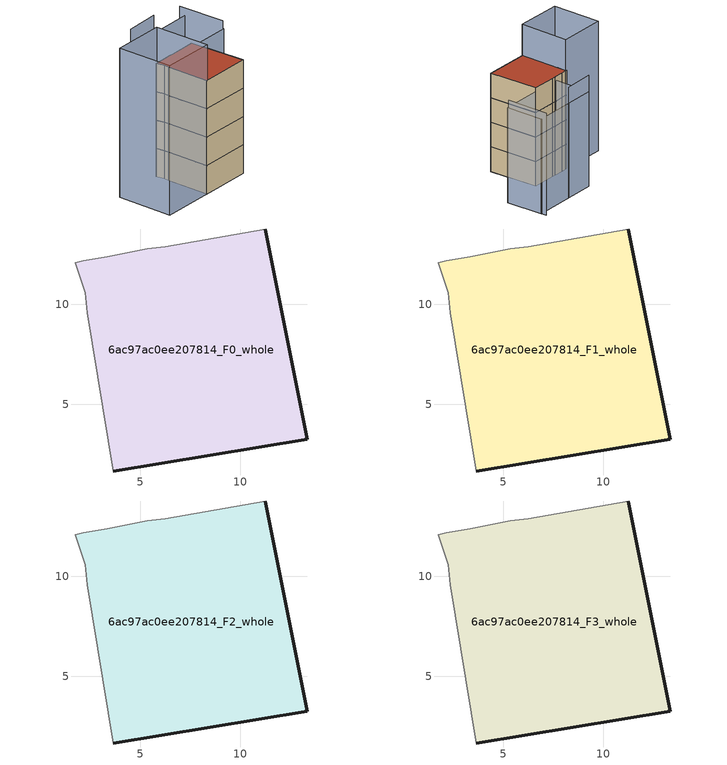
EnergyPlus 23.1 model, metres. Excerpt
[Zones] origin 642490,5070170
6ac97ac0ee207814_F0_whole
 floor ground (EU_floor_Construction): 13.35,3.26 11.26,13.77 6.26,12.88 5.35,12.78 3.35,12.38 2.15,12.17 1.75,12.08 2.25,10.57 2.35,9.57 3.65,1.67 z0
 wall outside (EU_wall_Construction): 11.26,13.77 13.35,3.26 3.65,1.67 z0:5.25
 wall adiabatic (EU_wall_Construction): 3.65,1.67 2.35,9.57 2.25,10.57 1.75,12.08 2.15,12.17 3.35,12.38 5.35,12.78 6.26,12.88 11.26,13.77 z0:5.25
6ac97ac0ee207814_F1_whole
 floor to 6ac97ac0ee207814_F0_whole (EU_floor_Construction): 13.35,3.26 11.26,13.77 6.25,12.88 5.35,12.78 3.35,12.38 2.15,12.17 1.75,12.08 2.25,10.57 2.35,9.57 3.65,1.67 z5.25
 wall outside (EU_wall_Construction): 11.26,13.77 13.35,3.26 3.65,1.67 z5.25:10.5
 wall adiabatic (EU_wall_Construction): 3.65,1.67 2.35,9.57 2.25,10.57 1.75,12.08 2.15,12.17 3.35,12.38 5.35,12.78 6.26,12.88 11.26,13.77 z5.25:10.5
6ac97ac0ee207814_F2_whole
 floor to 6ac97ac0ee207814_F1_whole (EU_floor_Construction): 13.35,3.26 11.26,13.77 6.25,12.88 5.35,12.78 3.35,12.38 2.15,12.17 1.75,12.08 2.25,10.57 2.35,9.57 3.65,1.67 z10.5
 wall outside (EU_wall_Construction): 11.26,13.77 13.35,3.26 3.65,1.67 z10.5:15.75
 wall adiabatic (EU_wall_Construction): 3.65,1.67 2.35,9.57 2.25,10.57 1.75,12.08 2.15,12.17 3.35,12.38 5.35,12.78 6.26,12.88 11.26,13.77 z10.5:15.75
6ac97ac0ee207814_F3_whole
 floor to 6ac97ac0ee207814_F2_whole (EU_floor_Construction): 13.35,3.26 11.26,13.77 6.25,12.88 5.35,12.78 3.35,12.38 2.15,12.17 1.75,12.08 2.25,10.57 2.35,9.57 3.65,1.67 z15.75
 wall outside (EU_wall_Construction): 11.26,13.77 13.35,3.26 3.65,1.67 z15.75:21
 wall adiabatic (EU_wall_Construction): 3.65,1.67 2.35,9.57 2.25,10.57 1.75,12.08 2.15,12.17 3.35,12.38 5.35,12.78 6.26,12.88 11.26,13.77 z15.75:21
 roof outside (EU_roof_Construction): 11.26,13.77 13.35,3.26 3.65,1.67 2.35,9.57 2.25,10.57 1.75,12.08 2.15,12.17 3.35,12.38 5.35,12.78 6.26,12.88 z21
shading: -7.87,10.45 1.99,12.11 / 1.99,12.11 3.75,1.68 / 3.75,1.68 -6.11,0.02 / -6.11,0.02 -7.87,10.45 z0:27.6; -7.21,8.9 -5.76,0.17 z0:20.4; 19.87,15.31 5.15,12.68 / 5.15,12.68 3.74,20.57 / 3.74,20.57 18.46,23.2 / 18.46,23.2 19.87,15.31 z0:20.2; 19.66,15.27 18.08,24.19 z0:21.7; 9.98,21.68 3.73,20.47 z0:23.6
[Building]
EU S2 Campaign: North Axis=0; Terrain=City; Solar Distribution=FullExterior
[Site:Location]
Lyon-Bron: Latitude=45.75; Longitude=5; Time Zone=1; Elevation=198
[SizingPeriod:WeatherFileDays]
AnnualSizingPeriod: Begin Month=1; Begin Day of Month=1; End Month=12; End Day of Month=31; Day of Week for Start Day=Monday; Use Weather File Daylight Saving Period=No; Use Weather File Rain and Snow Indicators=No
[MATERIAL]
EU_InternalMass_Material: Roughness=MediumRough; Thickness=0.1; Conductivity=1; Density=1800; Specific Heat=900; Thermal Absorptance=0.9; Solar Absorptance=0.7; Visible Absorptance=0.7
[MATERIAL:NOMASS] Roughness=MediumRough; Thermal Absorptance=0.9; Solar Absorptance=0.7; Visible Absorptance=0.7
Name | Thermal Resistance
EU_wall_NoMass | 0.87146
EU_roof_NoMass | 0.842276
EU_floor_NoMass | 0.496999
[CONSTRUCTION]
EU_wall_Construction: EU_wall_NoMass
EU_roof_Construction: EU_roof_NoMass
EU_floor_Construction: EU_floor_NoMass
EU_InternalMass_Construction: EU_InternalMass_Material
[ZONE] Type=1; Multiplier=1; Ceiling Height=autocalculate; Floor Area=autocalculate; Part of Total Floor Area=Yes
Name | Volume
6ac97ac0ee207814_F0_whole | 308.888
6ac97ac0ee207814_F1_whole; 6ac97ac0ee207814_F2_whole; 6ac97ac0ee207814_F3_whole | 308.89
[INTERNALMASS] Construction=EU_InternalMass_Construction; Surface Area=102.963
Name | Zone or ZoneList
6ac97ac0ee207814_F0_whole_EU_InternalMass | 6ac97ac0ee207814_F0_whole
6ac97ac0ee207814_F1_whole_EU_InternalMass | 6ac97ac0ee207814_F1_whole
6ac97ac0ee207814_F2_whole_EU_InternalMass | 6ac97ac0ee207814_F2_whole
6ac97ac0ee207814_F3_whole_EU_InternalMass | 6ac97ac0ee207814_F3_whole
[OTHEREQUIPMENT] Fuel Type=Electricity; Design Level Calculation Method=Watts/Area; Power per Zone Floor Area=1; Fraction Latent=0; Fraction Radiant=0; Fraction Lost=0; Carbon Dioxide Generation Rate=0; EndUse Subcategory=EU_Step8_InternalGains
Name | Zone or ZoneList or Space or SpaceList | Schedule
EU_Step8_InternalGain_6ac97ac0ee207814_F0_whole_f000 | 6ac97ac0ee207814_F0_whole | EU_Step8_GainSchedule_6ac97ac0ee207814_F0_whole_f000
EU_Step8_InternalGain_6ac97ac0ee207814_F1_whole_f000 | 6ac97ac0ee207814_F1_whole | EU_Step8_GainSchedule_6ac97ac0ee207814_F1_whole_f000
EU_Step8_InternalGain_6ac97ac0ee207814_F2_whole_f000 | 6ac97ac0ee207814_F2_whole | EU_Step8_GainSchedule_6ac97ac0ee207814_F2_whole_f000
EU_Step8_InternalGain_6ac97ac0ee207814_F3_whole_f000 | 6ac97ac0ee207814_F3_whole | EU_Step8_GainSchedule_6ac97ac0ee207814_F3_whole_f000
[ZONEVENTILATION:DESIGNFLOWRATE] Schedule=EU_AlwaysOn; Design Flow Rate Calculation Method=AirChanges/Hour; Air Changes per Hour=0.425; Ventilation Type=Natural; Fan Pressure Rise=0; Fan Total Efficiency=1; Constant Term Coefficient=1; Temperature Term Coefficient=0; Velocity Term Coefficient=0; Velocity Squared Term Coefficient=0; Minimum Indoor Temperature=-100; Maximum Indoor Temperature=100; Delta Temperature=-100; Minimum Outdoor Temperature=-100; Maximum Outdoor Temperature=100; Maximum Wind Speed=40
Name | Zone or ZoneList or Space or SpaceList
EU_ConstantAir_6ac97ac0ee207814_F0_whole | 6ac97ac0ee207814_F0_whole
EU_ConstantAir_6ac97ac0ee207814_F1_whole | 6ac97ac0ee207814_F1_whole
EU_ConstantAir_6ac97ac0ee207814_F2_whole | 6ac97ac0ee207814_F2_whole
EU_ConstantAir_6ac97ac0ee207814_F3_whole | 6ac97ac0ee207814_F3_whole
[HVACTEMPLATE:THERMOSTAT] Constant Heating Setpoint=20; Constant Cooling Setpoint=50
EU_HeatOnly_6ac97ac0ee207814_F0_whole; EU_HeatOnly_6ac97ac0ee207814_F1_whole; EU_HeatOnly_6ac97ac0ee207814_F2_whole; EU_HeatOnly_6ac97ac0ee207814_F3_whole
[HVACTEMPLATE:ZONE:IDEALLOADSAIRSYSTEM] System Availability Schedule=EU_AlwaysOn; Maximum Heating Supply Air Temperature=50; Minimum Cooling Supply Air Temperature=13; Maximum Heating Supply Air Humidity Ratio=0.0156; Minimum Cooling Supply Air Humidity Ratio=0.0077; Heating Limit=NoLimit; Cooling Limit=NoLimit; Heating Availability Schedule=EU_AlwaysOn; Cooling Availability Schedule=EU_CoolingOff; Dehumidification Control Type=ConstantSensibleHeatRatio; Cooling Sensible Heat Ratio=0.7; Dehumidification Setpoint=60; Humidification Control Type=None; Humidification Setpoint=30; Outdoor Air Method=None; Outdoor Air Flow Rate per Person=0.00944; Outdoor Air Flow Rate per Zone Floor Area=0; Outdoor Air Flow Rate per Zone=0; Demand Controlled Ventilation Type=None; Outdoor Air Economizer Type=NoEconomizer; Heat Recovery Type=None; Sensible Heat Recovery Effectiveness=0.7; Latent Heat Recovery Effectiveness=0.65
Name | Template Thermostat
6ac97ac0ee207814_F0_whole | EU_HeatOnly_6ac97ac0ee207814_F0_whole
6ac97ac0ee207814_F1_whole | EU_HeatOnly_6ac97ac0ee207814_F1_whole
6ac97ac0ee207814_F2_whole | EU_HeatOnly_6ac97ac0ee207814_F2_whole
6ac97ac0ee207814_F3_whole | EU_HeatOnly_6ac97ac0ee207814_F3_whole
[SIZING:ZONE] Zone Cooling Design Supply Air Temperature Input Method=SupplyAirTemperature; Zone Cooling Design Supply Air Temperature=13; Zone Heating Design Supply Air Temperature Input Method=SupplyAirTemperature; Zone Heating Design Supply Air Temperature=50; Zone Cooling Design Supply Air Humidity Ratio=0.008; Zone Heating Design Supply Air Humidity Ratio=0.008; Cooling Design Air Flow Method=DesignDay; Cooling Design Air Flow Rate=0; Cooling Minimum Air Flow per Zone Floor Area=0.000762; Cooling Minimum Air Flow=0; Cooling Minimum Air Flow Fraction=0.2; Heating Design Air Flow Method=DesignDay; Heating Design Air Flow Rate=0; Heating Maximum Air Flow per Zone Floor Area=0.002032; Heating Maximum Air Flow=0.141576; Heating Maximum Air Flow Fraction=0.3; Account for Dedicated Outdoor Air System=No; Dedicated Outdoor Air System Control Strategy=NeutralSupplyAir; Dedicated Outdoor Air Low Setpoint Temperature for Design=autosize; Dedicated Outdoor Air High Setpoint Temperature for Design=autosize; Zone Load Sizing Method=Sensible Load Only No Latent Load; Zone Latent Cooling Design Supply Air Humidity Ratio Input Method=HumidityRatioDifference; Zone Cooling Design Supply Air Humidity Ratio Difference=0.005; Zone Latent Heating Design Supply Air Humidity Ratio Input Method=HumidityRatioDifference; Zone Humidification Design Supply Air Humidity Ratio Difference=0.005
6ac97ac0ee207814_F0_whole; 6ac97ac0ee207814_F1_whole; 6ac97ac0ee207814_F2_whole; 6ac97ac0ee207814_F3_whole
[SCHEDULE:CONSTANT]
Name | Hourly Value
EU_AlwaysOn | 1
EU_CoolingOff | 0
[SCHEDULE:FILE] Column Number=1; Rows to Skip at Top=0; Number of Hours of Data=8760; Column Separator=Comma; Interpolate to Timestep=No; Minutes per Item=60; Adjust Schedule for Daylight Savings=Yes
Name | File
EU_Step8_GainSchedule_6ac97ac0ee207814_F0_whole_f000 | ../../schedules/6ac97ac0ee207814/6ac97ac0ee207814_F0_whole_f000_gain.csv
EU_Step8_GainSchedule_6ac97ac0ee207814_F1_whole_f000 | ../../schedules/6ac97ac0ee207814/6ac97ac0ee207814_F1_whole_f000_gain.csv
EU_Step8_GainSchedule_6ac97ac0ee207814_F2_whole_f000 | ../../schedules/6ac97ac0ee207814/6ac97ac0ee207814_F2_whole_f000_gain.csv
EU_Step8_GainSchedule_6ac97ac0ee207814_F3_whole_f000 | ../../schedules/6ac97ac0ee207814/6ac97ac0ee207814_F3_whole_f000_gain.csv
